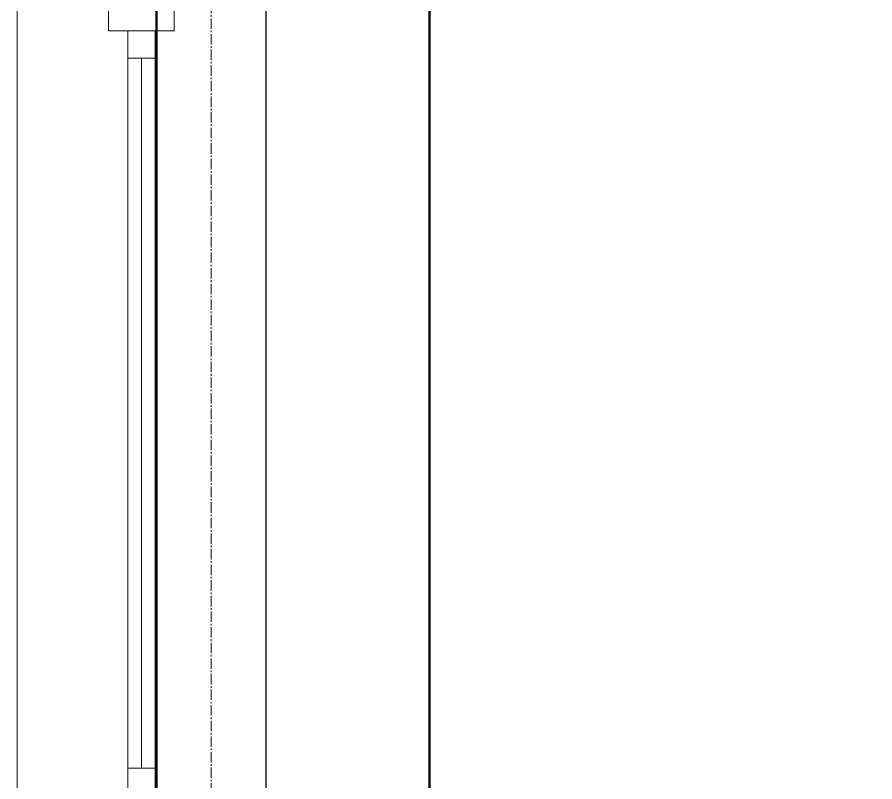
# Model space of a CAD drawing. Header units: millimetres. Extents: x -231292 to 573618, y -153144 to 564035.
# Drawn here: x 8528 to 10099, y -82370 to -80970 of the extents above; entities that cross this region are included whole.
import ezdxf

# ---------------------------------------------------------------- set-up
doc = ezdxf.new("R2010")
doc.units = ezdxf.units.MM
doc.linetypes.add('CENTER2', pattern=[28.575, 19.05, -3.175, 3.175, -3.175])
doc.layers.get('0').update_dxf_attribs({"color": 250})
for name, color, linetype, lineweight in [('A-Wall_Материал_Газоблок_Контур', 250, 'Continuous', 0), ('АР_Окна', 250, 'Continuous', 5), ('РД_Оси_100', 250, 'Continuous', 0)]:
    doc.layers.add(name, color=color, linetype=linetype, lineweight=lineweight)
doc.layers.add('КР_Балки-0.5', color=60, linetype='Continuous', lineweight=50, plot=False)

# ---------------------------------------------------------------- blocks, each defined once
blk = doc.blocks.new('оси_рен')
at = {"layer": 'РД_Оси_100', "color": 251, "linetype": 'CENTER2', "true_color": 0x636466}
blk.add_line((1195652.916, 135558.25), (1195652.916, 223268.25), dxfattribs=at)

msp = doc.modelspace()

# ---------------------------------------------------------------- linework, layer by layer
at = {"lineweight": -3}
msp.add_lwpolyline([(21283.458, -80265.283), (8983.458, -80265.283), (8983.458, -98050.283), (21283.458, -98050.283)], close=True, dxfattribs=at)
at = {"layer": 'A-Wall_Материал_Газоблок_Контур', "color": 18, "linetype": 'Continuous', "lineweight": 0, "true_color": 0x000000}
for p, q in [((8528.458, -80945.283), (8528.458, -82445.283)), ((8983.458, -82445.283), (8983.458, -80945.283))]:
    msp.add_line(p, q, dxfattribs=at)
at = {"layer": 'АР_Окна', "color": 18, "linetype": 'Continuous', "lineweight": 5, "true_color": 0x000000}
for p, q in [((8528.458, -80945.283), (8528.458, -82445.283)), ((8983.458, -80945.283), (8983.458, -82445.283)), ((8730.958, -81045.283), (8780.958, -81045.283)), ((8755.958, -81045.283), (8755.958, -82345.283)), ((8730.958, -82345.283), (8780.958, -82345.283))]:
    msp.add_line(p, q, dxfattribs=at)
for points in [[(8815.958, -80995.283), (8815.958, -80945.283), (8695.958, -80945.283), (8695.958, -80995.283)], [(8730.958, -80995.283), (8780.958, -80995.283), (8780.958, -82395.283), (8730.958, -82395.283)]]:
    msp.add_lwpolyline(points, close=True, dxfattribs=at)
at = {"layer": 'КР_Балки-0.5', "color": 18, "ltscale": 200, "true_color": 0x000000}
for p, q in [((8783.458, -98050.283), (8783.458, -71545.283)), ((8783.458, -98050.283), (8783.458, -71545.283)), ((9283.458, -71545.283), (9283.458, -98050.283)), ((9283.458, -71545.283), (9283.458, -98050.283))]:
    msp.add_line(p, q, dxfattribs=at)

# ---------------------------------------------------------------- block references
at = {"rotation": 359.999868838025}
msp.add_blockref('оси_рен', (-1186769.82, -284755.728), dxfattribs=at)

doc.saveas('drawing.dxf')
